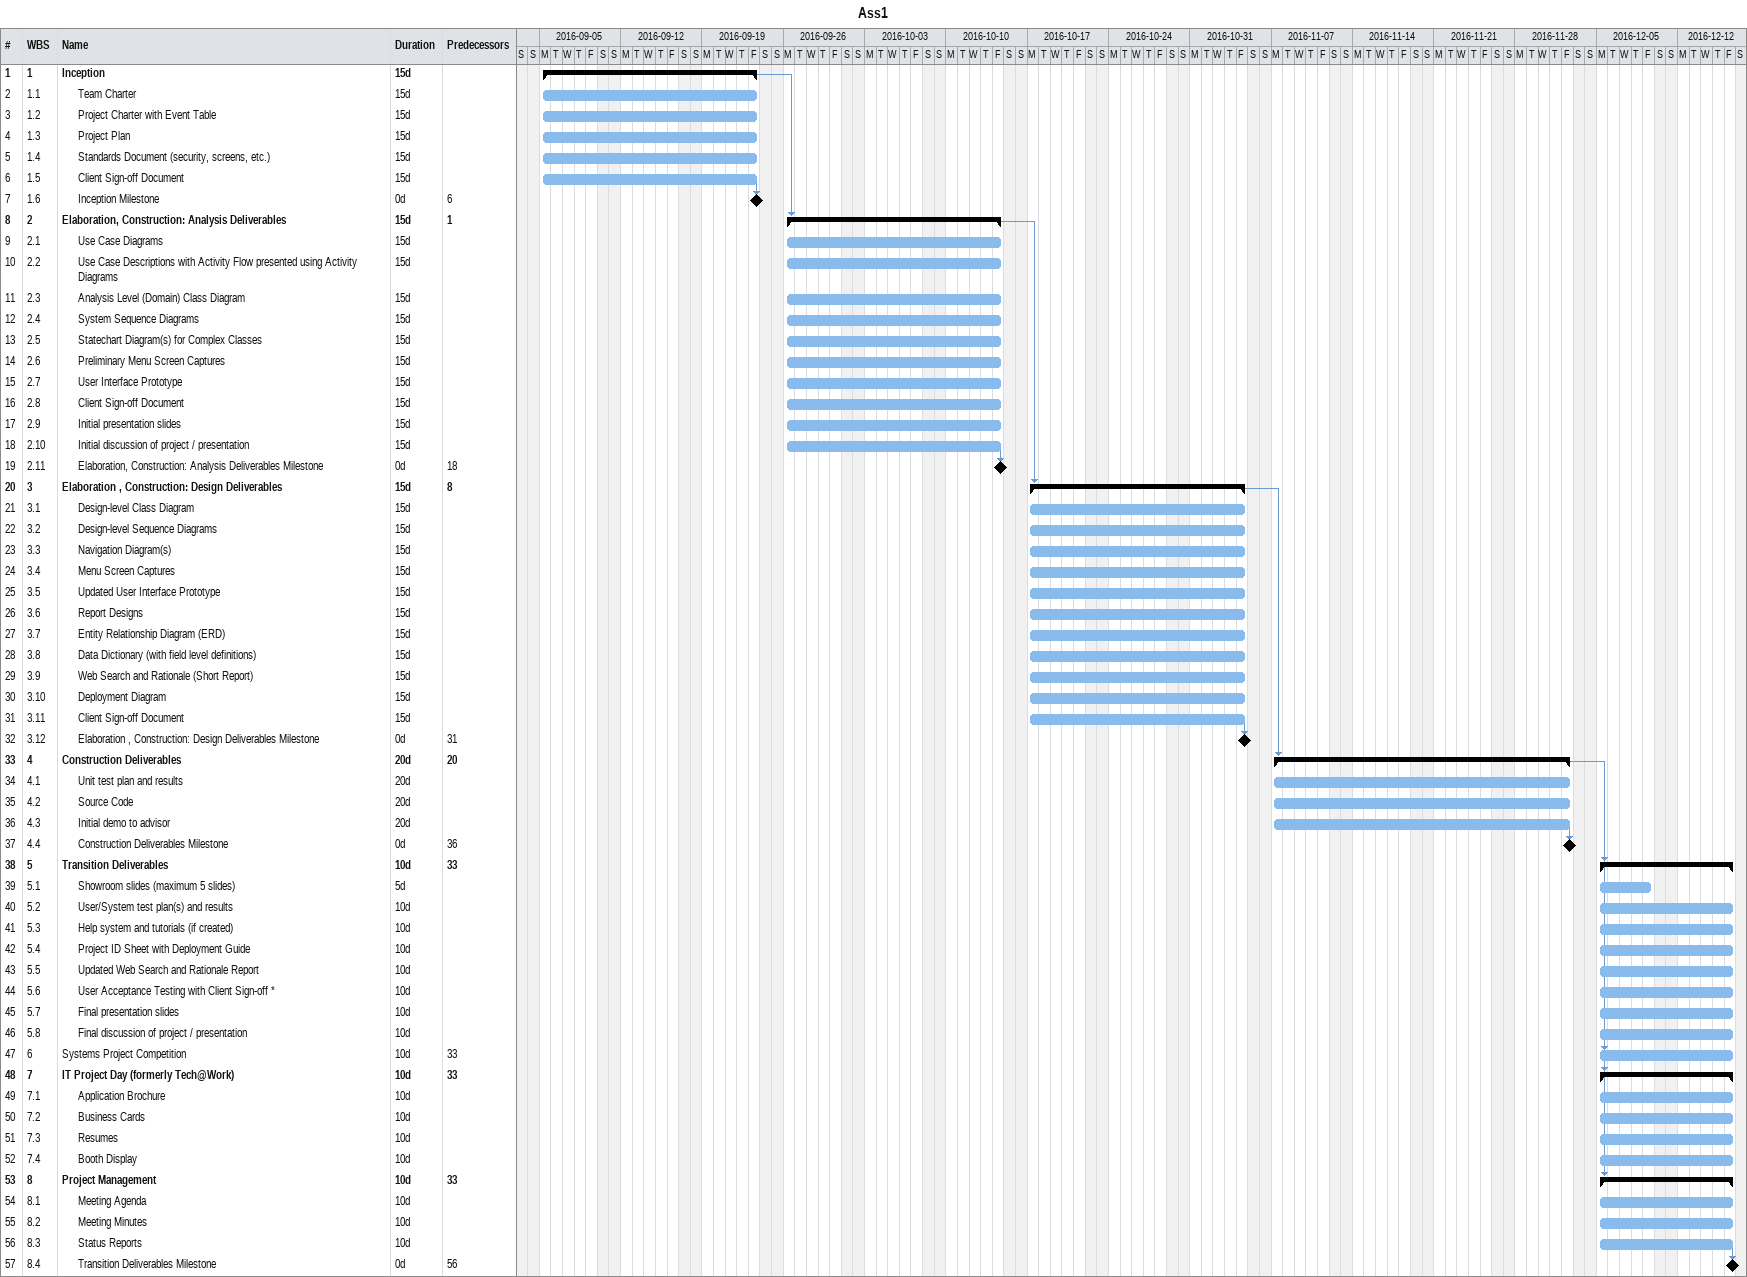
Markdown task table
Ass1

| ID | WBS | Task | Duration | Start | Finish | Predecessors |
|---|---|---|---|---|---|---|
| 1 | 1 | **Inception** | 15d | 2016-09-05 | 2016-09-23 |  |
| 2 | 1.1 | Team Charter | 15d | 2016-09-05 | 2016-09-23 |  |
| 3 | 1.2 | Project Charter with Event Table | 15d | 2016-09-05 | 2016-09-23 |  |
| 4 | 1.3 | Project Plan | 15d | 2016-09-05 | 2016-09-23 |  |
| 5 | 1.4 | Standards Document (security, screens, etc.) | 15d | 2016-09-05 | 2016-09-23 |  |
| 6 | 1.5 | Client Sign-off Document | 15d | 2016-09-05 | 2016-09-23 |  |
| 7 | 1.6 | Inception Milestone | 0d | 2016-09-23 | 2016-09-23 | 6 |
| 8 | 2 | **Elaboration, Construction: Analysis Deliverables** | 15d | 2016-09-26 | 2016-10-14 | 1 |
| 9 | 2.1 | Use Case Diagrams | 15d | 2016-09-26 | 2016-10-14 |  |
| 10 | 2.2 | Use Case Descriptions with Activity Flow presented using Activity Diagrams | 15d | 2016-09-26 | 2016-10-14 |  |
| 11 | 2.3 | Analysis Level (Domain) Class Diagram | 15d | 2016-09-26 | 2016-10-14 |  |
| 12 | 2.4 | System Sequence Diagrams | 15d | 2016-09-26 | 2016-10-14 |  |
| 13 | 2.5 | Statechart Diagram(s) for Complex Classes | 15d | 2016-09-26 | 2016-10-14 |  |
| 14 | 2.6 | Preliminary Menu Screen Captures | 15d | 2016-09-26 | 2016-10-14 |  |
| 15 | 2.7 | User Interface Prototype | 15d | 2016-09-26 | 2016-10-14 |  |
| 16 | 2.8 | Client Sign-off Document | 15d | 2016-09-26 | 2016-10-14 |  |
| 17 | 2.9 | Initial presentation slides | 15d | 2016-09-26 | 2016-10-14 |  |
| 18 | 2.10 | Initial discussion of project / presentation | 15d | 2016-09-26 | 2016-10-14 |  |
| 19 | 2.11 | Elaboration, Construction: Analysis Deliverables Milestone | 0d | 2016-10-14 | 2016-10-14 | 18 |
| 20 | 3 | **Elaboration , Construction: Design Deliverables** | 15d | 2016-10-17 | 2016-11-04 | 8 |
| 21 | 3.1 | Design-level Class Diagram | 15d | 2016-10-17 | 2016-11-04 |  |
| 22 | 3.2 | Design-level Sequence Diagrams | 15d | 2016-10-17 | 2016-11-04 |  |
| 23 | 3.3 | Navigation Diagram(s) | 15d | 2016-10-17 | 2016-11-04 |  |
| 24 | 3.4 | Menu Screen Captures | 15d | 2016-10-17 | 2016-11-04 |  |
| 25 | 3.5 | Updated User Interface Prototype | 15d | 2016-10-17 | 2016-11-04 |  |
| 26 | 3.6 | Report Designs | 15d | 2016-10-17 | 2016-11-04 |  |
| 27 | 3.7 | Entity Relationship Diagram (ERD) | 15d | 2016-10-17 | 2016-11-04 |  |
| 28 | 3.8 | Data Dictionary (with field level definitions) | 15d | 2016-10-17 | 2016-11-04 |  |
| 29 | 3.9 | Web Search and Rationale (Short Report) | 15d | 2016-10-17 | 2016-11-04 |  |
| 30 | 3.10 | Deployment Diagram | 15d | 2016-10-17 | 2016-11-04 |  |
| 31 | 3.11 | Client Sign-off Document | 15d | 2016-10-17 | 2016-11-04 |  |
| 32 | 3.12 | Elaboration , Construction: Design Deliverables Milestone | 0d | 2016-11-04 | 2016-11-04 | 31 |
| 33 | 4 | **Construction Deliverables** | 20d | 2016-11-07 | 2016-12-02 | 20 |
| 34 | 4.1 | Unit test plan and results | 20d | 2016-11-07 | 2016-12-02 |  |
| 35 | 4.2 | Source Code | 20d | 2016-11-07 | 2016-12-02 |  |
| 36 | 4.3 | Initial demo to advisor | 20d | 2016-11-07 | 2016-12-02 |  |
| 37 | 4.4 | Construction Deliverables Milestone | 0d | 2016-12-02 | 2016-12-02 | 36 |
| 38 | 5 | **Transition Deliverables** | 10d | 2016-12-05 | 2016-12-16 | 33 |
| 39 | 5.1 | Showroom slides (maximum 5 slides) | 5d | 2016-12-05 | 2016-12-09 |  |
| 40 | 5.2 | User/System test plan(s) and results | 10d | 2016-12-05 | 2016-12-16 |  |
| 41 | 5.3 | Help system and tutorials (if created) | 10d | 2016-12-05 | 2016-12-16 |  |
| 42 | 5.4 | Project ID Sheet with Deployment Guide | 10d | 2016-12-05 | 2016-12-16 |  |
| 43 | 5.5 | Updated Web Search and Rationale Report | 10d | 2016-12-05 | 2016-12-16 |  |
| 44 | 5.6 | User Acceptance Testing with Client Sign-off * | 10d | 2016-12-05 | 2016-12-16 |  |
| 45 | 5.7 | Final presentation slides | 10d | 2016-12-05 | 2016-12-16 |  |
| 46 | 5.8 | Final discussion of project / presentation | 10d | 2016-12-05 | 2016-12-16 |  |
| 47 | 6 | Systems Project Competition | 10d | 2016-12-05 | 2016-12-16 | 33 |
| 48 | 7 | **IT Project Day (formerly Tech@Work)** | 10d | 2016-12-05 | 2016-12-16 | 33 |
| 49 | 7.1 | Application Brochure | 10d | 2016-12-05 | 2016-12-16 |  |
| 50 | 7.2 | Business Cards | 10d | 2016-12-05 | 2016-12-16 |  |
| 51 | 7.3 | Resumes | 10d | 2016-12-05 | 2016-12-16 |  |
| 52 | 7.4 | Booth Display | 10d | 2016-12-05 | 2016-12-16 |  |
| 53 | 8 | **Project Management** | 10d | 2016-12-05 | 2016-12-16 | 33 |
| 54 | 8.1 | Meeting Agenda | 10d | 2016-12-05 | 2016-12-16 |  |
| 55 | 8.2 | Meeting Minutes | 10d | 2016-12-05 | 2016-12-16 |  |
| 56 | 8.3 | Status Reports | 10d | 2016-12-05 | 2016-12-16 |  |
| 57 | 8.4 | Transition Deliverables Milestone | 0d | 2016-12-16 | 2016-12-16 | 56 |
